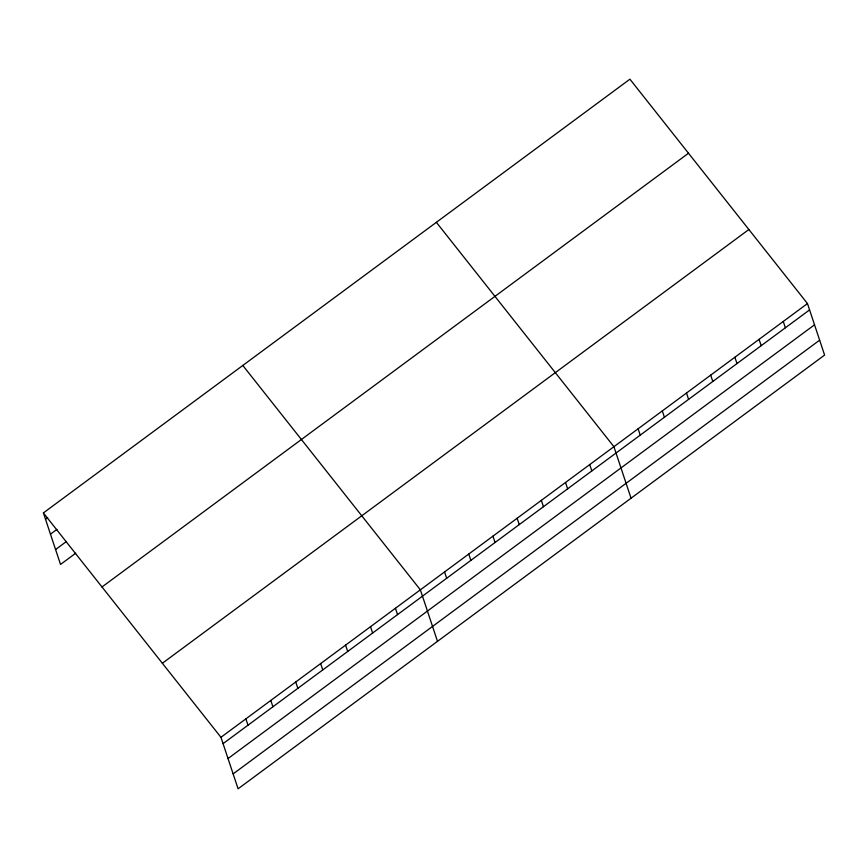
<?xml version="1.0" encoding="UTF-8"?>
<svg xmlns="http://www.w3.org/2000/svg" width="868" height="868" viewBox="0 0 868 868"><rect width="100%" height="100%" fill="white"/><g stroke="black" fill="none" stroke-linecap="round" stroke-linejoin="round"><path stroke-width="1.3" d="M43.4 512.923L629.908 79.194L807.468 303.561L824.6 355.077L238.092 788.806L220.949 737.301L43.4 512.923L60.532 564.439L75.711 553.22M45.505 519.259L47.675 517.664M50.463 534.167L56.973 529.361M55.574 549.531L66.413 541.513M101.99 586.974L688.508 153.235M162.359 663.26L748.867 229.521M220.949 737.301L807.468 303.561M223.065 743.637L809.573 309.898M228.024 758.545L814.531 324.806M233.134 773.898L819.642 340.169M436.365 222.327L613.915 446.694L631.047 498.21M242.812 365.461L420.362 589.828L437.505 641.343M783.272 321.453L785.377 327.789M759.077 339.345L761.182 345.681M734.881 357.236L736.986 363.573M710.686 375.128L712.802 381.464M686.501 393.02L688.606 399.356M662.306 410.911L664.411 417.248M638.11 428.803L640.215 435.139M589.719 464.586L591.835 470.923M565.524 482.478L567.639 488.814M541.339 500.369L543.444 506.706M517.144 518.261L519.248 524.597M492.948 536.153L495.053 542.489M468.753 554.044L470.857 560.381M444.557 571.936L446.673 578.272M395.439 608.262L397.544 614.598M370.517 626.696L372.622 633.032M345.583 645.13L347.699 651.467M320.661 663.564L322.766 669.901M295.728 681.998L297.843 688.335M270.805 700.433L272.91 706.769M245.883 718.867L247.988 725.203"/></g></svg>
